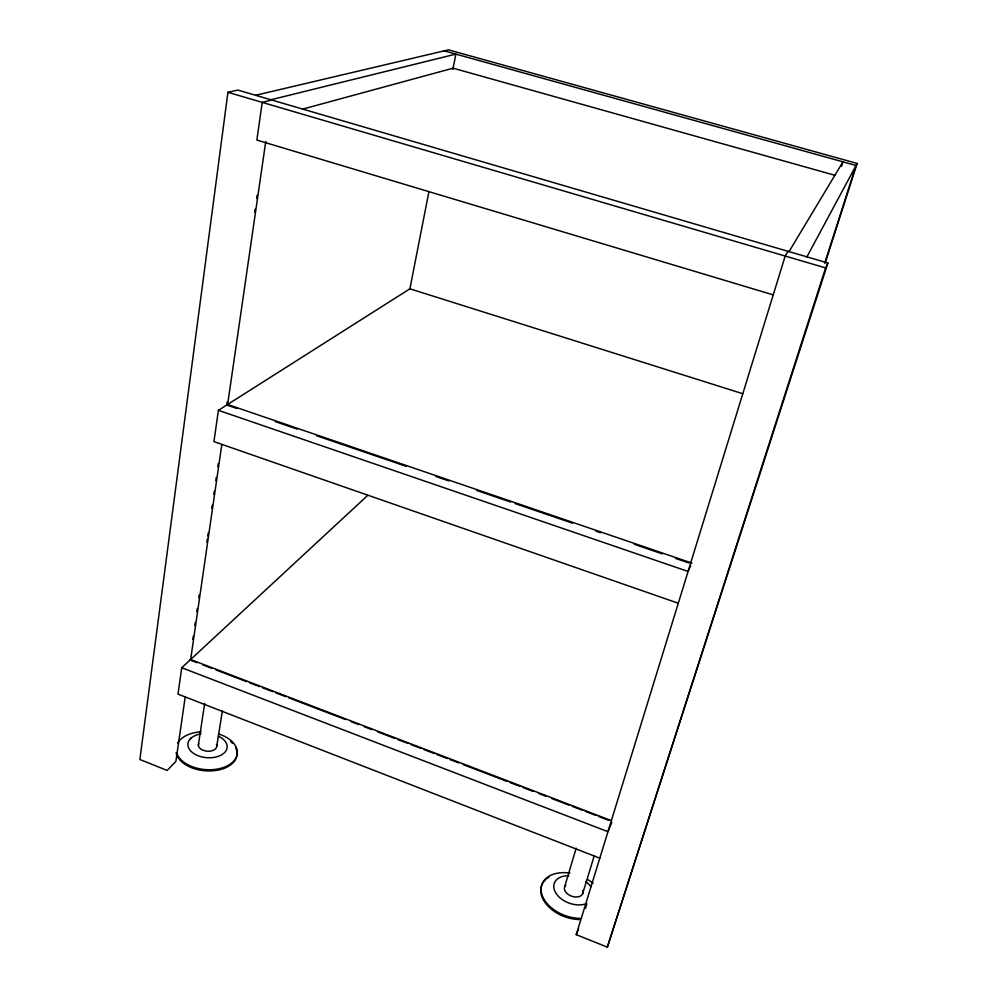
<?xml version="1.0" encoding="UTF-8"?>
<svg xmlns="http://www.w3.org/2000/svg" width="997" height="997" viewBox="0 0 997 997"><rect width="100%" height="100%" fill="white"/><g stroke="black" fill="none" stroke-linecap="round" stroke-linejoin="round"><path stroke-width="1.5" d="M788.054 251.319L785.187 256.042L576.254 934.663L607.347 947.15L827.896 262.996L237.872 90.079L227.927 92.297L139.867 759.502L167.147 770.444L175.871 761.421L185.23 696.816M367.569 495.509L181.753 667.741L178.002 694.124L599.795 858.193M742.815 393.728L409.904 288.806L218.393 410.328L213.944 441.621L678.296 603.247M192.82 639.364L193.256 636.285M194.826 625.493L195.275 622.402M196.833 611.622L197.281 608.531M198.839 597.739L199.288 594.661M206.878 542.243L207.326 539.153M207.762 536.074L208.211 532.984M211.788 508.32L212.224 505.242M213.794 494.45L214.243 491.359M215.801 480.566L216.249 477.488M217.807 466.696L218.256 463.605M227.179 401.941L226.73 405.019L237.037 408.521M254.634 212.311L255.07 209.22M256.64 198.428L257.089 195.35M190.589 659.902L221.808 444.562M227.615 404.57L265.75 141.537M198.353 744.971L204.684 703.408M216.785 746.043L222.381 710.774M409.804 289.292L428.947 191.549M452.862 69.379L455.853 54.112L270.922 99.762M564.751 886.458L576.166 848.173M582.609 893.835L594.312 855.551M585.476 908.354L586.847 903.893M841.543 166.275L842.951 161.838L789.038 251.605M824.743 263.071L856.037 165.477L444.188 50.859M825.254 262.822L857.133 163.433L448.488 49.85L255.631 95.276M607.347 947.15L825.603 267.919L827.896 262.996M576.254 934.663L578.572 928.942M611.846 822.351L607.958 831.697L181.753 667.741M690.634 565.897L688.08 571.455L218.393 410.328M806.922 256.84L857.133 163.433M190.439 738.727L190.975 737.942M302.789 109.072L453.099 68.182L835.386 175.41M271.77 100.012L262.223 102.379L256.865 140.066L773.236 294.888M227.927 92.297L825.603 267.919M227.628 404.483L691.918 563.106M275.297 421.594L297.368 429.134M316.485 435.677L406.24 466.347M435.664 476.404L448.912 480.928M476.865 490.487L510.701 502.052M515.113 503.56L572.502 523.176M596.044 531.214L600.456 532.722M634.291 544.287L662.245 553.846M675.492 558.37L688.728 562.894M190.639 659.528L610.949 820.456M189.841 659.914L197.107 662.706M202.927 664.924L211.651 668.264M216.013 669.934L246.558 681.636M249.462 682.746L259.644 686.646M262.547 687.756L272.729 691.656M275.633 692.778L285.815 696.666M288.719 697.788L345.436 719.51M351.256 721.728L358.521 724.52M364.341 726.751L371.607 729.53M377.427 731.761L394.874 738.441M397.791 739.55L407.96 743.45M410.876 744.572L421.058 748.46M423.962 749.582L434.144 753.483M437.047 754.592L447.229 758.493M450.133 759.602L458.857 762.942M463.219 764.612L506.85 781.324M509.754 782.433L519.936 786.334M522.839 787.456L533.021 791.344M538.841 793.575L546.107 796.366M551.927 798.585L569.374 805.277M572.29 806.386L582.46 810.287M585.376 811.396L595.545 815.297M598.462 816.406L608.644 820.307M216.474 744.572A9.235 5.646 5 0 1 214.068 749.918A9.235 5.646 5 0 1 205.133 750.866L202.902 750.168A9.235 5.646 5 0 1 198.702 743.525M218.567 733.954A30.733 18.893 5 0 1 226.805 766.107A30.733 18.893 5 0 1 177.042 754.093M177.628 743.077A30.733 18.893 5 0 1 201.058 731.835M218.43 736.21A19.691 12.051 5 0 1 221.16 755.09A19.691 12.051 5 0 1 190.788 751.065A19.691 12.051 5 0 1 200.995 733.892M235.791 747.974A30.72 18.906 4.9 0 1 212.959 770.793A30.72 18.906 4.9 0 1 176.083 752.772M230.731 741.643A30.72 18.906 4.9 0 1 232.525 743.351M582.747 890.458A9.671 6.356 20.4 0 1 573.362 896.702L570.945 895.942A9.671 6.356 20.4 0 1 565.773 885.099M586.46 903.631A20.625 13.559 20.4 0 1 555.94 893.2A20.625 13.559 20.4 0 1 568.751 875.727M585.8 881.61A20.625 13.559 20.4 0 1 590.872 886.707M580.08 918.374A32.191 21.249 20.5 0 1 541.521 893.075A32.191 21.249 20.5 0 1 569.835 873.073M587.694 879.516A32.191 21.249 20.5 0 1 593.065 883.367M579.718 919.558A32.178 21.273 20.5 0 1 546.867 904.865A32.178 21.273 20.5 0 1 545.359 879.877M546.468 878.918A32.178 21.273 20.5 0 1 549.011 877.198"/></g></svg>
